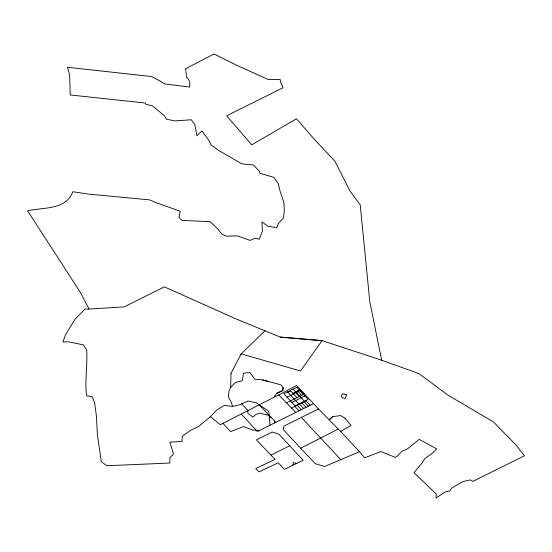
<?xml version="1.0" encoding="UTF-8"?>
<svg xmlns="http://www.w3.org/2000/svg" width="552" height="552" viewBox="0 0 552 552"><rect width="100%" height="100%" fill="white"/><g stroke="black" fill="none" stroke-linecap="round" stroke-linejoin="round"><path stroke-width="0.83" d="M231.012 373.38L230.702 387.338L228.942 391.402L228.266 396.667L231.226 402.27L232.599 406.41L239.423 404.83L248.207 401.021L256.356 402.905L268.81 411.35L269.962 425.254M283.107 387.635L282.79 390.595L276.911 393.252M231.033 373.4L241.162 353.88L300.502 370.972L322.106 340.625L381.673 360.214L418.802 373.545L448.051 395.163L493.557 422.045L515.982 444.946L524.4 455.786L472.788 481.406L470.311 479.902L463.08 481.51L451.874 487.913L449.728 490.983L444.981 492.094L436.032 498.049L436.197 493.971L414.021 472.664L421.976 463.073L424.895 458.539L432.485 453.206L436.591 448.852L419.196 439.351L407.652 448.769L402.07 451.301L395.598 457.477L380.887 451.57L364.582 457.815L359.545 451.681L340.584 431.416L318.456 408.901L296.507 385.455L278.767 394.97M89.1 309.092L84.98 309.085L75.334 318.904L65.695 334.36L62.921 341.998L68.855 341.833L83.366 344.862L86.65 349.823C87.692 365.169 84.691 380.611 86.56 395.825L91.97 396.481L94.516 402.201L96.358 415.697L97.421 434.693L101.32 461.72L106.86 465.736L169.837 463.038L169.837 457.794L173.487 453.965L169.85 442.138L182.008 441.455L182.27 436.211L191.137 429.946L198.541 426.565L210.333 416.781L216.888 409.888L224.298 405.423L232.599 406.41M230.702 387.338L235.373 382.501L242.259 380.749L243.494 373.2L249.932 372.552M240.444 354.619L264.939 330.793M332.601 416.726L329.282 419.782L332.58 416.698L340.501 415.546L344.965 418.195M340.584 431.416L351.037 425.378L344.945 418.174M210.333 416.781L220.31 424.695L273.454 397.571L276.89 393.231L282.79 390.595L283.128 387.656L280.726 384.82L262.78 379.921L254.796 379.217L249.911 372.531M318.469 408.928L283.907 426.151L283.321 429.58L300.633 448.21L338.203 429.104M271.018 455.096L289.717 445.768L303.179 460.285L284.411 469.379L278.208 462.79L258.909 471.925L255.748 468.524L275.027 459.409L256.404 439.875L272.26 432.016L278.774 434.113L289.717 445.768M288.013 392.431L290.814 391.03L296.976 397.64M292.87 393.231L299.867 389.74L303.979 394.149M287.005 397.157L300.005 390.678M286.46 402.877L304.407 393.928M291.932 402.442L304.932 395.963M291.539 408.094L306.063 400.849L310.19 405.265M241.279 414.055L257.391 431.505L313.46 403.643M273.44 397.55L278.781 394.99L295.768 412.434M359.566 451.702L324.562 466.509L315.233 463.645L300.633 448.21M280.333 337.099L322.106 340.625M322.126 340.653L280.347 337.12L235.69 318.759L164.372 286.867L124.172 306.884L89.079 309.072L80.489 292.65L27.6 210.781C43.318 207.2 66.012 210.222 72.767 191.73L88.817 194.131L149.709 199.9L154.864 202.239L180.166 211.188L178.979 217.391L182.112 220.358L210.091 221.711L217.702 228.783L221.807 234.082L226.403 236.201L237.118 235.828L250.132 240.396L255.024 238.298L259.33 239.195L262.4 230.902L261.972 221.863L268.072 226.375L276.862 227.624L278.291 223.553L283.383 218.102L284.335 210.94L283.983 202.915L280.264 191.799L278.187 183.512L273.875 177.385L259.75 173.197L259.371 171.23L253.527 165.013L241.824 163.854L218.723 150.454L210.926 144.879L209.325 140.967L201.949 130.941L196.919 135.785L194.766 124.379L191.261 119.77L174.611 120.929L166.538 119.197L164.406 115.775L152.324 105.791L145.887 104.28L145.452 103.031L70.27 94.972L69.635 74.817L67.454 67.275L151.538 76.542L160.977 81.489L164.461 83.904L189.722 87.064L189.736 82.179L188.094 78.384L186.659 77.694L185.562 68.793L214.031 53.951L236.463 65.177L268.196 79.495L280.216 79.536L280.471 81.765L283.031 87.74L226.644 115.789L251.698 144.872L296.465 118.77L313.633 138.531L334.954 161.26L350.016 191.04L360.208 204.847L369.833 301.978L381.673 360.214M259.502 430.457L253.078 430.146L243.487 426.592L230.598 431.609L223.036 423.46M269.286 416.981L270.949 417.174L275.876 422.321M296.776 463.39L293.388 462.604L292.698 465.364M270.949 417.174L269.065 415.359L259.723 413.137L255.583 414.559L252.913 417.105L247.91 413.413L247.862 410.515L241.521 403.664M262.759 379.9L268.341 381.66M301.371 417.443L340.791 459.643M297.535 390.906L301.64 395.308M293.119 389.098L304.428 401.228M295.203 392.072L299.308 396.474M304.235 401.759L308.34 406.162M301.903 402.925L306.008 407.328M299.563 404.085L303.676 408.494M287.516 391.892L298.825 404.023M297.231 405.251L301.337 409.653M294.899 406.417L299.005 410.819M259.267 404.83L269.065 415.359M274.468 421.072L274.606 422.949M346.497 394.846L345.034 398.772L341.15 396.764L342.302 393.7L346.497 394.846M296.817 387.256L283.818 393.735L295.127 405.865L308.126 399.386L296.817 387.256"/></g></svg>
